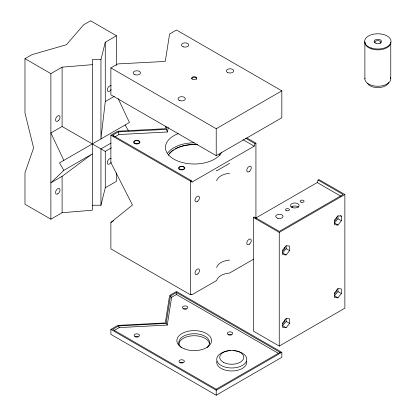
<?xml version="1.0" encoding="UTF-8"?>
<svg xmlns="http://www.w3.org/2000/svg" width="416" height="416" viewBox="0 0 416 416"><rect width="100%" height="100%" fill="white"/><g stroke="black" fill="none" stroke-linecap="round" stroke-linejoin="round"><path stroke-width="0.62" d="M105.269 42.234L105.269 101.556L100.953 138.939L100.953 59.68L105.269 42.234L116.496 35.755L116.496 65.416M165.677 126.173L165.277 128.721L117.79 131.212L110.88 135.2L110.88 162.62L132.465 204.989L110.88 222.435L110.88 248.856L190.315 294.715L191.178 294.216M114.847 136.9L118.934 134.54L167.487 131.992L166.379 129.36L166.78 126.838M167.487 131.992L168.204 127.416M114.338 330.398L119.2 327.59L167.263 325.068L166.14 323.419L170.456 296.005L176.498 292.516L280.108 352.331L281.835 352.331L281.835 357.318L216.216 395.2L110.88 334.386L110.88 329.399L117.79 325.411L165.277 322.92L169.593 295.506L176.498 291.517L281.835 352.331L216.216 390.213L110.88 329.399M167.263 325.068L171.631 297.32L170.456 296.005M92.321 205.239L100.953 205.239L105.269 187.793L105.269 151.403L62.098 126.48L62.098 67.158L92.321 64.667M216.788 170.368L216.653 170.841L229.596 163.368M216.653 180.809L216.788 180.341A15.262 8.814 0 0 1 228.779 173.415L229.596 173.337M216.653 267.545L216.788 267.077A15.262 8.814 0 0 1 228.779 260.151L229.596 260.073M190.923 181.412L192.041 182.057L254.207 146.167L255.07 143.676L255.934 143.177L255.934 218.514M255.627 218.124L317.231 182.556L318.094 180.066L318.963 179.566L344.864 194.522L344.864 308.173L279.245 346.06L253.344 331.105L253.344 217.448L254.207 216.949L279.245 231.405L343.138 194.522L318.094 180.066M286.151 245.747L282.698 250.042L282.698 254.644L286.151 254.956L289.604 250.656L289.604 246.054L286.151 245.747L286.151 248.664L282.698 252.959L286.151 254.956M341.406 216.143L337.953 215.836L334.5 220.132L334.5 224.739L337.953 225.046L341.406 220.75L341.406 216.143L340.423 215.576M337.953 215.878L337.953 218.754L334.5 223.054L337.953 225.046M286.151 318.562L286.151 321.443L282.698 325.738L286.151 327.735L289.604 323.435L289.604 318.833L286.151 318.521L282.698 322.821L282.698 327.423L286.151 327.735M337.953 288.657L337.953 291.533L334.5 295.828L337.953 297.825L341.406 293.53L341.406 288.922L337.953 288.616L334.5 292.911L334.5 297.518L337.953 297.825M63.825 170.347L50.877 182.806L62.098 176.327L92.321 153.894L63.825 170.347L59.509 162.869L129.444 122.491L118.149 98.576M100.953 59.68L92.321 59.68L92.321 210.226L62.098 212.716L50.877 219.196L24.976 204.24L24.976 172.838L33.608 147.914L24.976 113.017L24.976 58.682L31.881 54.699L66.42 44.725L83.684 24.788L90.594 20.8L116.496 35.755M24.976 58.682L50.877 73.637L62.098 67.158M110.88 67.907L117.79 63.918L165.277 61.428L169.593 34.008L176.498 30.02L281.835 90.834L281.835 117.754L216.216 155.636L110.88 94.822L110.88 67.907L216.216 128.721L281.835 90.834M62.098 126.48L50.877 132.959L63.825 160.373M105.269 101.556L114.249 96.372M166.379 129.36L118.362 131.877L112.611 135.2L191.178 180.565L192.041 182.057M111.01 143.104L100.953 148.912L100.953 205.239M105.269 151.403L111.441 147.836M105.269 187.793L116.496 181.314L116.496 172.864M110.88 222.435L113.537 220.901M110.88 135.2L190.315 181.059L191.178 180.565M253.344 217.448L279.245 232.404L344.864 194.522M166.14 323.419L118.654 325.91L112.611 329.399L216.216 389.22L280.108 352.331M171.631 297.32L176.498 294.507L278.382 353.33M253.646 259.147L229.596 273.036L228.779 273.114A15.262 8.814 0 0 0 216.788 280.036L216.653 280.504L192.041 294.715L190.923 294.07M246.984 138.008L255.934 143.177M245.528 138.169L255.07 143.676M243.027 139.714L254.207 146.167M317.231 182.556L340.844 196.191M337.953 218.754L341.406 220.75M286.151 248.664L289.604 250.656M337.953 291.533L341.406 293.53M286.151 321.443L289.604 323.435M112.954 135.6L113.646 136.396M125.128 124.982L128.518 130.858M118.654 325.91L119.2 327.59M118.362 131.877L118.934 134.54M390.77 42.396L390.77 78.785M364.879 42.396L364.879 78.785M292.62 206.248L292.62 207.542M279.245 232.404L279.245 346.06M216.216 128.721L216.216 155.636M216.216 389.22L216.216 395.2M190.315 181.059L190.315 294.715M176.498 292.516L176.498 294.507M62.098 176.327L62.098 212.716M50.877 73.637L50.877 219.196M111.176 162.287A3.177 1.83 -60 0 1 107.999 164.122A3.177 1.83 -60 0 1 107.999 160.456A3.177 1.83 -60 0 1 111.176 158.621M111.176 89.508A3.177 1.83 -60 0 1 107.999 91.343A3.177 1.83 -60 0 1 107.999 87.677A3.177 1.83 -60 0 1 111.176 85.847M191.838 78.988A2.444 1.409 0 0 1 194.516 77.225A2.444 1.409 0 0 1 196.316 79.326M246.646 361.171A15.018 8.668 0 0 1 231.759 370.973A15.018 8.668 0 0 1 216.866 361.171M235.643 350.932A15.018 8.668 0 0 1 244.062 364.281A15.018 8.668 0 0 1 219.456 364.281A15.018 8.668 0 0 1 227.869 350.932M228.504 350.844A15.018 8.668 0 0 1 230.454 350.672M233.064 350.672A15.018 8.668 0 0 1 235.014 350.844M178.812 344.604A15.387 8.882 0 0 1 193.445 335.733A15.387 8.882 0 0 1 209.508 343.736M181.407 347.547A15.387 8.882 0 0 1 184.054 335.93A15.387 8.882 0 0 1 204.344 335.93A15.387 8.882 0 0 1 206.991 347.547M183.789 309.114A2.688 1.55 0 0 1 186.477 309.114M228.686 335.036A2.688 1.55 0 0 1 231.374 335.036M180.336 362.95A2.688 1.55 0 0 1 183.024 362.95M135.439 337.033A2.688 1.55 0 0 1 138.128 337.033M388.617 82.519A11.003 6.349 0 0 1 378.362 87.62A11.003 6.349 0 0 1 367.297 83.122M390.52 77.329A12.943 7.472 0 0 1 378.461 86.247A12.943 7.472 0 0 1 364.941 78.052M390.707 43.129A12.943 7.472 0 0 1 376.558 49.832A12.943 7.472 0 0 1 364.941 41.662M374.873 42.853A3.052 1.763 0 0 1 377.827 40.633A3.052 1.763 0 0 1 380.775 42.853M380.468 43.274A3.052 1.763 0 0 1 379.985 43.644M291.034 207.225A4.337 2.501 0 0 1 298.537 207.225M336.747 217.152A3.177 1.83 -60 0 1 334.5 221.036M284.944 247.057A3.177 1.83 -60 0 1 282.698 250.947M336.747 289.931A3.177 1.83 -60 0 1 334.5 293.816M284.944 319.836A3.177 1.83 -60 0 1 282.698 323.726M169.432 153.322A27.612 15.943 0 0 1 173.441 149.864M175.105 148.86A27.612 15.943 0 0 1 175.994 148.387M176.452 148.164A27.612 15.943 0 0 1 197.205 144.529M221.426 152.75A28.751 16.598 0 0 1 176.696 160.581A28.751 16.598 0 0 1 178.225 133.614M168.386 155.314A27.258 15.74 0 0 1 197.756 144.773M219.383 154.352A27.258 15.74 0 0 1 220.012 155.314M167.69 153.036A28.694 16.567 0 0 1 194.199 142.813M57.798 193.866A3.177 1.83 -60 0 0 59.722 188.854A3.177 1.83 -60 0 0 55.832 191.126A3.177 1.83 -60 0 0 57.798 193.866M58.365 120.671A3.177 1.83 -60 0 0 59.368 115.752A3.177 1.83 -60 0 0 55.614 119.085A3.177 1.83 -60 0 0 58.365 120.671M192.473 79.123A2.444 1.409 0 0 0 196.56 78.489A2.444 1.409 0 0 0 193.57 76.762A2.444 1.409 0 0 0 192.473 79.123M183.3 46.805A3.661 2.116 0 0 0 188.796 44.975A3.661 2.116 0 0 0 183.3 43.144A3.661 2.116 0 0 0 183.3 46.805M227.443 72.389A3.661 2.116 0 0 0 233.568 71.443A3.661 2.116 0 0 0 229.081 68.853A3.661 2.116 0 0 0 227.443 72.389M134.95 74.724A3.661 2.116 0 0 0 140.447 72.888A3.661 2.116 0 0 0 134.95 71.058A3.661 2.116 0 0 0 134.95 74.724M179.847 100.641A3.661 2.116 0 0 0 185.344 98.81A3.661 2.116 0 0 0 179.847 96.98A3.661 2.116 0 0 0 179.847 100.641M223.262 362.222A12.017 6.937 0 0 0 243.365 359.112A12.017 6.937 0 0 0 228.649 350.615A12.017 6.937 0 0 0 223.262 362.222M184.101 348.754A17.337 10.01 0 0 0 211.453 341.598A17.337 10.01 0 0 0 187.044 331.5A17.337 10.01 0 0 0 184.101 348.754M183.789 308.812A2.688 1.55 0 0 0 187.819 307.466A2.688 1.55 0 0 0 183.789 306.124A2.688 1.55 0 0 0 183.789 308.812M228.129 334.485A2.688 1.55 0 0 0 232.627 333.788A2.688 1.55 0 0 0 229.336 331.89A2.688 1.55 0 0 0 228.129 334.485M179.78 362.398A2.688 1.55 0 0 0 184.278 361.707A2.688 1.55 0 0 0 180.986 359.804A2.688 1.55 0 0 0 179.78 362.398M134.883 336.482A2.688 1.55 0 0 0 139.381 335.785A2.688 1.55 0 0 0 136.089 333.887A2.688 1.55 0 0 0 134.883 336.482M371.223 48.001A13.203 7.623 0 0 0 391.024 41.397A13.203 7.623 0 0 0 371.223 34.798A13.203 7.623 0 0 0 371.223 48.001M375.991 43.233A3.666 2.116 0 0 0 381.493 41.397A3.666 2.116 0 0 0 375.991 39.567A3.666 2.116 0 0 0 375.991 43.233M292.62 207.652A4.337 2.501 0 0 0 299.12 205.488A4.337 2.501 0 0 0 292.62 203.32A4.337 2.501 0 0 0 292.62 207.652M301.148 202.228A1.955 1.128 0 0 0 304.075 201.25A1.955 1.128 0 0 0 301.148 200.273A1.955 1.128 0 0 0 301.148 202.228M286.468 210.699A1.955 1.128 0 0 0 289.401 209.721A1.955 1.128 0 0 0 286.468 208.749A1.955 1.128 0 0 0 286.468 210.699M277.555 218.202A3.661 2.116 0 0 0 283.052 216.372A3.661 2.116 0 0 0 277.555 214.536A3.661 2.116 0 0 0 277.555 218.202M249.605 171.267A3.177 1.83 -60 0 0 250.614 166.348A3.177 1.83 -60 0 0 246.854 169.676A3.177 1.83 -60 0 0 249.605 171.267M249.616 244.026A3.177 1.83 -60 0 0 250.624 239.106A3.177 1.83 -60 0 0 246.865 242.44A3.177 1.83 -60 0 0 249.616 244.026M197.839 273.936A3.177 1.83 -60 0 0 198.843 269.017A3.177 1.83 -60 0 0 195.088 272.35A3.177 1.83 -60 0 0 197.839 273.936M197.803 201.172A3.177 1.83 -60 0 0 198.806 196.258A3.177 1.83 -60 0 0 195.052 199.586A3.177 1.83 -60 0 0 197.803 201.172M135.195 143.764A3.177 1.83 0 0 0 139.958 142.178A3.177 1.83 0 0 0 135.195 140.592A3.177 1.83 0 0 0 135.195 143.764M180.092 169.686A3.177 1.83 0 0 0 184.855 168.1A3.177 1.83 0 0 0 180.092 166.514A3.177 1.83 0 0 0 180.092 169.686M180.336 169.442A2.688 1.55 0 0 0 184.366 168.1A2.688 1.55 0 0 0 180.336 166.759A2.688 1.55 0 0 0 180.336 169.442M135.439 143.525A2.688 1.55 0 0 0 139.469 142.178A2.688 1.55 0 0 0 135.439 140.837A2.688 1.55 0 0 0 135.439 143.525"/></g></svg>
